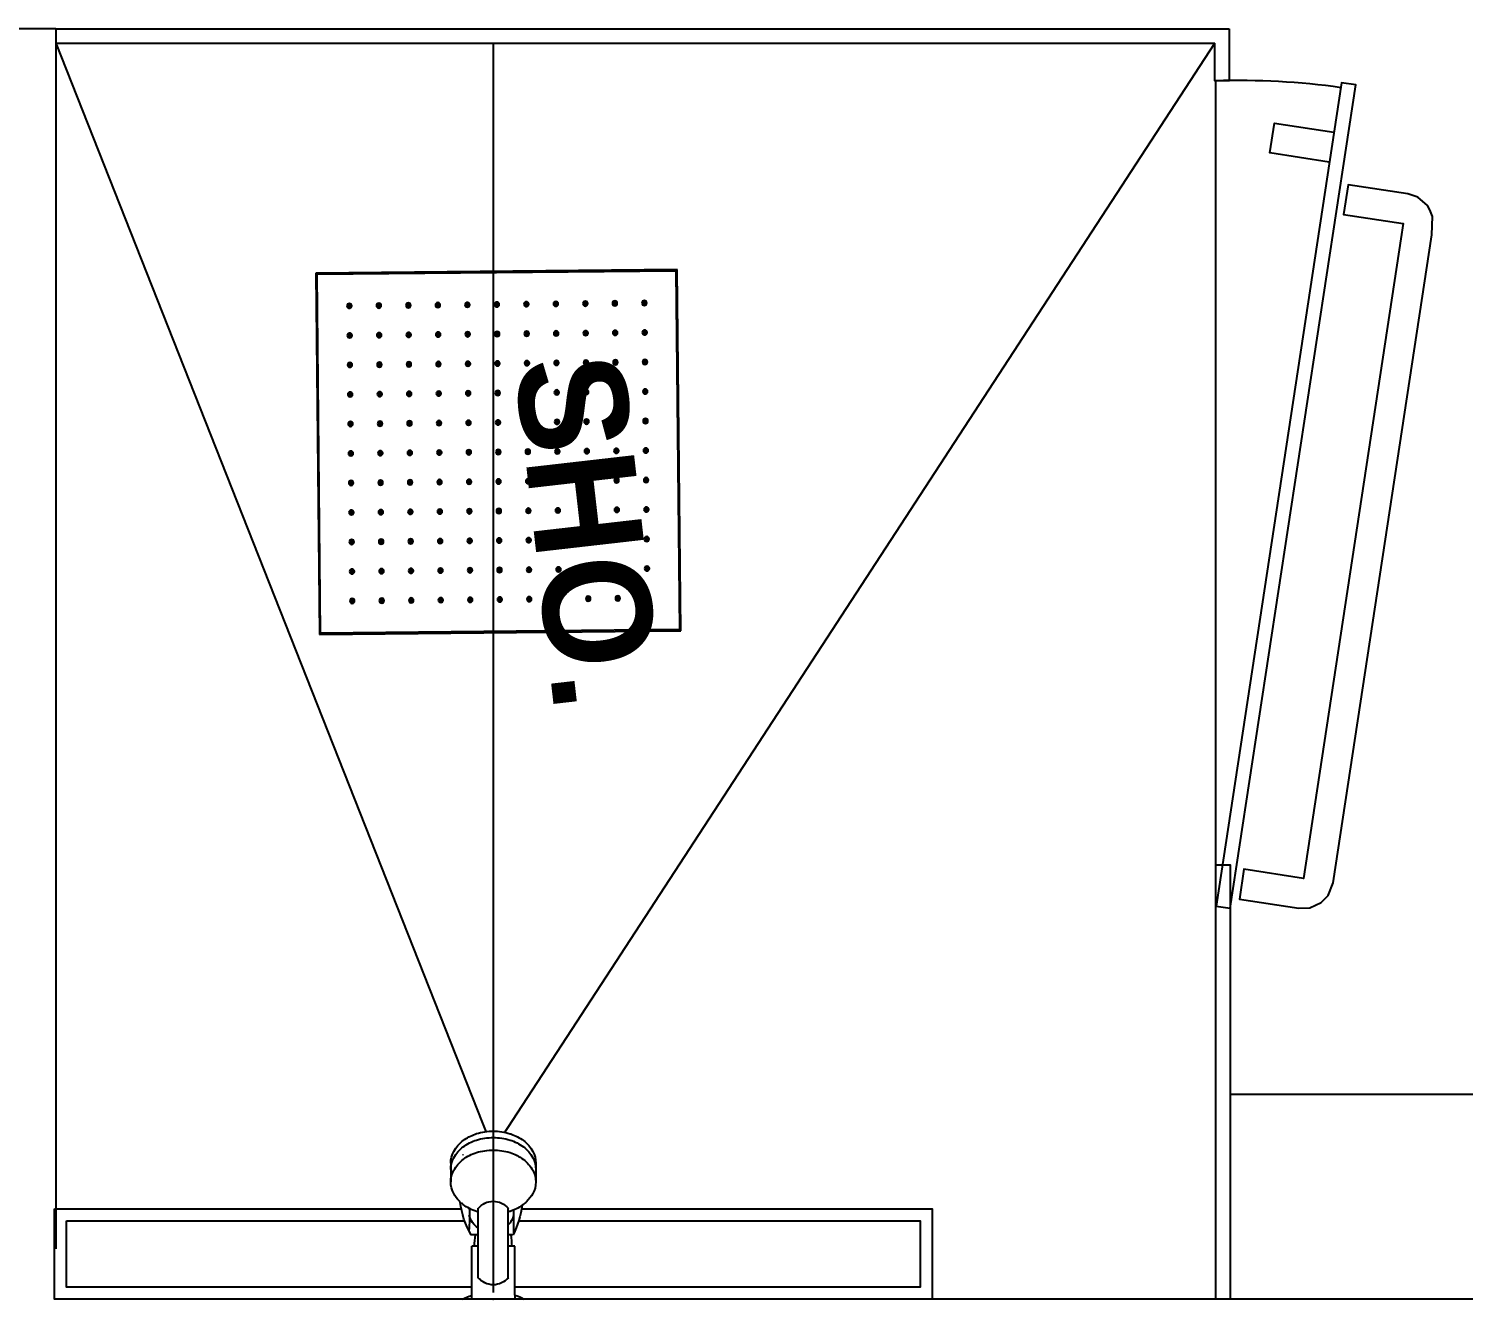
# Model space of a CAD drawing. Extents: x -678889171 to 586587, y -792238163 to 335485.
# Drawn here: x 73617 to 74808, y 79007 to 80062 of the extents above; entities that cross this region are included whole.
import ezdxf
from ezdxf.enums import TextEntityAlignment as Align

# ---------------------------------------------------------------- set-up
doc = ezdxf.new("R2010")
doc.units = 0
doc.header["$MEASUREMENT"] = 0
doc.set_wipeout_variables(frame=1)
for name, color, linetype in [('XR-A-9TH-FLOOR$0$A-SEC-CLAD', 252, 'Continuous'), ('XR-A-type37$0$XR-A-4TH-OLD DESIGN$0$A-FURN-SANT', 252, 'Continuous'), ('XR-A-type37$0$XR-A-4TH-OLD DESIGN$0$A-GLAZ', 252, 'Continuous'), ('XR-A-type37$0$XR-A-4TH-OLD DESIGN$0$A-GLAZ-FULL', 252, 'Continuous'), ('XR-A-type37$0$XR-A-4TH-OLD DESIGN$0$A-WALL', 252, 'Continuous'), ('XR-A-type37$0$XR-A-4TH-OLD DESIGN$0$I-SPCL', 252, 'Continuous'), ('XR-A-type37$0$XR-A-4TH-OLD DESIGN$0$XREF_3BR$0$WC-SERIAL', 252, 'Continuous')]:
    doc.layers.add(name, color=color, linetype=linetype)
doc.styles.add('XR-A-type37$0$XR-A-4TH-OLD DESIGN$0$XREF_1BR$0$KZT', font='')
doc.styles.add('XR-A-type37$0$XR-A-4TH-OLD DESIGN$0$XREF_3BR$0$Standard', font='arial.ttf')
doc.styles.get('XR-A-type37$0$XR-A-4TH-OLD DESIGN$0$XREF_1BR$0$KZT').set_extended_font_data('AvantGarde LT Medium', bold=True)

# ---------------------------------------------------------------- blocks, each defined once
blk = doc.blocks.new('XR-A-type37$0$XR-A-4TH-OLD DESIGN$0$XREF_3BR$0$XREF-1BA$0$11TH FLOOR PLAN EAST TOWER$0$11TH TO 17TH FLOOR PLAN EAST TOWER$0$CEILING SHOWER')
at = {"layer": 'XR-A-type37$0$XR-A-4TH-OLD DESIGN$0$A-FURN-SANT'}
for p, q in [((0, 30), (30, 30)), ((0, 0), (0, 30)), ((0, 30), (0.1, 29.9)), ((0.1, 29.9), (0.1, 0.1)), ((29.9, 29.9), (0.1, 29.9)), ((30, 30), (29.9, 29.9)), ((29.9, 0.1), (29.9, 29.9)), ((30, 30), (30, 0)), ((0.1, 0.1), (0, 0)), ((30, 0), (0, 0)), ((0.1, 0.1), (29.9, 0.1)), ((29.9, 0.1), (30, 0))]:
    blk.add_line(p, q, dxfattribs=at)
for centre, radius in [((2.75, 27.25), 0.2), ((2.75, 27.25), 0.175), ((5.2, 27.25), 0.2), ((5.2, 27.25), 0.175), ((7.65, 27.25), 0.2), ((7.65, 27.25), 0.175), ((10.1, 27.25), 0.2), ((10.1, 27.25), 0.175), ((12.55, 27.25), 0.2), ((12.55, 27.25), 0.175), ((15, 27.25), 0.2), ((15, 27.25), 0.175), ((17.45, 27.25), 0.2), ((17.45, 27.25), 0.175), ((19.9, 27.25), 0.2), ((19.9, 27.25), 0.175), ((22.35, 27.25), 0.2), ((22.35, 27.25), 0.175), ((24.8, 27.25), 0.2), ((24.8, 27.25), 0.175), ((27.25, 27.25), 0.2), ((27.25, 27.25), 0.175), ((2.75, 27.25), 0.125), ((2.75, 27.25), 0.05), ((5.2, 27.25), 0.125), ((5.2, 27.25), 0.05), ((7.65, 27.25), 0.125), ((7.65, 27.25), 0.05), ((10.1, 27.25), 0.125), ((10.1, 27.25), 0.05), ((12.55, 27.25), 0.125), ((12.55, 27.25), 0.05), ((15, 27.25), 0.125), ((15, 27.25), 0.05), ((17.45, 27.25), 0.125), ((17.45, 27.25), 0.05), ((19.9, 27.25), 0.125), ((19.9, 27.25), 0.05), ((22.35, 27.25), 0.125), ((22.35, 27.25), 0.05), ((24.8, 27.25), 0.125), ((24.8, 27.25), 0.05), ((27.25, 27.25), 0.125), ((27.25, 27.25), 0.05), ((2.75, 24.8), 0.2), ((2.75, 24.8), 0.175), ((2.75, 24.8), 0.125), ((2.75, 24.8), 0.05), ((5.2, 24.8), 0.2), ((5.2, 24.8), 0.175), ((5.2, 24.8), 0.125), ((5.2, 24.8), 0.05), ((7.65, 24.8), 0.2), ((7.65, 24.8), 0.175), ((7.65, 24.8), 0.125), ((7.65, 24.8), 0.05), ((10.1, 24.8), 0.2), ((10.1, 24.8), 0.175), ((10.1, 24.8), 0.125), ((10.1, 24.8), 0.05), ((12.55, 24.8), 0.2), ((12.55, 24.8), 0.175), ((12.55, 24.8), 0.125), ((12.55, 24.8), 0.05), ((15, 24.8), 0.2), ((15, 24.8), 0.175), ((15, 24.8), 0.125), ((15, 24.8), 0.05), ((17.45, 24.8), 0.2), ((17.45, 24.8), 0.175), ((17.45, 24.8), 0.125), ((17.45, 24.8), 0.05), ((19.9, 24.8), 0.2), ((19.9, 24.8), 0.175), ((19.9, 24.8), 0.125), ((19.9, 24.8), 0.05), ((22.35, 24.8), 0.2), ((22.35, 24.8), 0.175), ((22.35, 24.8), 0.125), ((22.35, 24.8), 0.05), ((24.8, 24.8), 0.2), ((24.8, 24.8), 0.175), ((24.8, 24.8), 0.125), ((24.8, 24.8), 0.05), ((27.25, 24.8), 0.2), ((27.25, 24.8), 0.175), ((27.25, 24.8), 0.125), ((27.25, 24.8), 0.05), ((2.75, 22.35), 0.2), ((2.75, 22.35), 0.175), ((2.75, 22.35), 0.125), ((2.75, 22.35), 0.05), ((5.2, 22.35), 0.2), ((5.2, 22.35), 0.175), ((5.2, 22.35), 0.125), ((5.2, 22.35), 0.05), ((7.65, 22.35), 0.2), ((7.65, 22.35), 0.175), ((7.65, 22.35), 0.125), ((7.65, 22.35), 0.05), ((10.1, 22.35), 0.2), ((10.1, 22.35), 0.175), ((10.1, 22.35), 0.125), ((10.1, 22.35), 0.05), ((12.55, 22.35), 0.2), ((12.55, 22.35), 0.175), ((12.55, 22.35), 0.125), ((12.55, 22.35), 0.05), ((15, 22.35), 0.2), ((15, 22.35), 0.175), ((15, 22.35), 0.125), ((15, 22.35), 0.05), ((17.45, 22.35), 0.2), ((17.45, 22.35), 0.175), ((17.45, 22.35), 0.125), ((17.45, 22.35), 0.05), ((19.9, 22.35), 0.2), ((19.9, 22.35), 0.175), ((19.9, 22.35), 0.125), ((19.9, 22.35), 0.05), ((22.35, 22.35), 0.2), ((22.35, 22.35), 0.175), ((22.35, 22.35), 0.125), ((22.35, 22.35), 0.05), ((24.8, 22.35), 0.2), ((24.8, 22.35), 0.175), ((24.8, 22.35), 0.125), ((24.8, 22.35), 0.05), ((27.25, 22.35), 0.2), ((27.25, 22.35), 0.175), ((27.25, 22.35), 0.125), ((27.25, 22.35), 0.05), ((2.75, 19.9), 0.2), ((2.75, 19.9), 0.175), ((2.75, 19.9), 0.125), ((2.75, 19.9), 0.05), ((5.2, 19.9), 0.2), ((5.2, 19.9), 0.175), ((5.2, 19.9), 0.125), ((5.2, 19.9), 0.05), ((7.65, 19.9), 0.2), ((7.65, 19.9), 0.175), ((7.65, 19.9), 0.125), ((7.65, 19.9), 0.05), ((10.1, 19.9), 0.2), ((10.1, 19.9), 0.175), ((10.1, 19.9), 0.125), ((10.1, 19.9), 0.05), ((12.55, 19.9), 0.2), ((12.55, 19.9), 0.175), ((12.55, 19.9), 0.125), ((12.55, 19.9), 0.05), ((15, 19.9), 0.2), ((15, 19.9), 0.175), ((15, 19.9), 0.125), ((15, 19.9), 0.05), ((17.45, 19.9), 0.2), ((17.45, 19.9), 0.175), ((17.45, 19.9), 0.125), ((17.45, 19.9), 0.05), ((19.9, 19.9), 0.2), ((19.9, 19.9), 0.175), ((19.9, 19.9), 0.125), ((19.9, 19.9), 0.05), ((22.35, 19.9), 0.2), ((22.35, 19.9), 0.175), ((22.35, 19.9), 0.125), ((22.35, 19.9), 0.05), ((24.8, 19.9), 0.2), ((24.8, 19.9), 0.175), ((24.8, 19.9), 0.125), ((24.8, 19.9), 0.05), ((27.25, 19.9), 0.2), ((27.25, 19.9), 0.175), ((27.25, 19.9), 0.125), ((27.25, 19.9), 0.05), ((2.75, 17.45), 0.2), ((2.75, 17.45), 0.175), ((2.75, 17.45), 0.125), ((2.75, 17.45), 0.05), ((5.2, 17.45), 0.2), ((5.2, 17.45), 0.175), ((5.2, 17.45), 0.125), ((5.2, 17.45), 0.05), ((7.65, 17.45), 0.2), ((7.65, 17.45), 0.175), ((7.65, 17.45), 0.125), ((7.65, 17.45), 0.05), ((10.1, 17.45), 0.2), ((10.1, 17.45), 0.175), ((10.1, 17.45), 0.125), ((10.1, 17.45), 0.05), ((12.55, 17.45), 0.2), ((12.55, 17.45), 0.175), ((12.55, 17.45), 0.125), ((12.55, 17.45), 0.05), ((15, 17.45), 0.2), ((15, 17.45), 0.175), ((15, 17.45), 0.125), ((15, 17.45), 0.05), ((17.45, 17.45), 0.2), ((17.45, 17.45), 0.175), ((17.45, 17.45), 0.125), ((17.45, 17.45), 0.05), ((19.9, 17.45), 0.2), ((19.9, 17.45), 0.175), ((19.9, 17.45), 0.125), ((19.9, 17.45), 0.05), ((22.35, 17.45), 0.2), ((22.35, 17.45), 0.175), ((22.35, 17.45), 0.125), ((22.35, 17.45), 0.05), ((24.8, 17.45), 0.2), ((24.8, 17.45), 0.175), ((24.8, 17.45), 0.125), ((24.8, 17.45), 0.05), ((27.25, 17.45), 0.2), ((27.25, 17.45), 0.175), ((27.25, 17.45), 0.125), ((27.25, 17.45), 0.05), ((2.75, 15), 0.2), ((2.75, 15), 0.175), ((2.75, 15), 0.125), ((2.75, 15), 0.05), ((5.2, 15), 0.2), ((5.2, 15), 0.175), ((5.2, 15), 0.125), ((5.2, 15), 0.05), ((7.65, 15), 0.2), ((7.65, 15), 0.175), ((7.65, 15), 0.125), ((7.65, 15), 0.05), ((10.1, 15), 0.2), ((10.1, 15), 0.175), ((10.1, 15), 0.125), ((10.1, 15), 0.05), ((12.55, 15), 0.2), ((12.55, 15), 0.175), ((12.55, 15), 0.125), ((12.55, 15), 0.05), ((15, 15), 0.2), ((15, 15), 0.175), ((15, 15), 0.125), ((15, 15), 0.05), ((17.45, 15), 0.2), ((17.45, 15), 0.175), ((17.45, 15), 0.125), ((17.45, 15), 0.05), ((19.9, 15), 0.2), ((19.9, 15), 0.175), ((19.9, 15), 0.125), ((19.9, 15), 0.05), ((22.35, 15), 0.2), ((22.35, 15), 0.175), ((22.35, 15), 0.125), ((22.35, 15), 0.05), ((24.8, 15), 0.2), ((24.8, 15), 0.175), ((24.8, 15), 0.125), ((24.8, 15), 0.05), ((27.25, 15), 0.2), ((27.25, 15), 0.175), ((27.25, 15), 0.125), ((27.25, 15), 0.05), ((2.75, 12.55), 0.2), ((2.75, 12.55), 0.175), ((2.75, 12.55), 0.125), ((2.75, 12.55), 0.05), ((5.2, 12.55), 0.2), ((5.2, 12.55), 0.175), ((5.2, 12.55), 0.125), ((5.2, 12.55), 0.05), ((7.65, 12.55), 0.2), ((7.65, 12.55), 0.175), ((7.65, 12.55), 0.125), ((7.65, 12.55), 0.05), ((10.1, 12.55), 0.2), ((10.1, 12.55), 0.175), ((10.1, 12.55), 0.125), ((10.1, 12.55), 0.05), ((12.55, 12.55), 0.2), ((12.55, 12.55), 0.175), ((12.55, 12.55), 0.125), ((12.55, 12.55), 0.05), ((15, 12.55), 0.2), ((15, 12.55), 0.175), ((15, 12.55), 0.125), ((15, 12.55), 0.05), ((17.45, 12.55), 0.2), ((17.45, 12.55), 0.175), ((17.45, 12.55), 0.125), ((17.45, 12.55), 0.05), ((19.9, 12.55), 0.2), ((19.9, 12.55), 0.175), ((19.9, 12.55), 0.125), ((19.9, 12.55), 0.05), ((22.35, 12.55), 0.2), ((22.35, 12.55), 0.175), ((22.35, 12.55), 0.125), ((22.35, 12.55), 0.05), ((24.8, 12.55), 0.2), ((24.8, 12.55), 0.175), ((24.8, 12.55), 0.125), ((24.8, 12.55), 0.05), ((27.25, 12.55), 0.2), ((27.25, 12.55), 0.175), ((27.25, 12.55), 0.125), ((27.25, 12.55), 0.05), ((2.75, 10.1), 0.2), ((2.75, 10.1), 0.175), ((2.75, 10.1), 0.125), ((2.75, 10.1), 0.05), ((5.2, 10.1), 0.2), ((5.2, 10.1), 0.175), ((5.2, 10.1), 0.125), ((5.2, 10.1), 0.05), ((7.65, 10.1), 0.2), ((7.65, 10.1), 0.175), ((7.65, 10.1), 0.125), ((7.65, 10.1), 0.05), ((10.1, 10.1), 0.2), ((10.1, 10.1), 0.175), ((10.1, 10.1), 0.125), ((10.1, 10.1), 0.05), ((12.55, 10.1), 0.2), ((12.55, 10.1), 0.175), ((12.55, 10.1), 0.125), ((12.55, 10.1), 0.05), ((15, 10.1), 0.2), ((15, 10.1), 0.175), ((15, 10.1), 0.125), ((15, 10.1), 0.05), ((17.45, 10.1), 0.2), ((17.45, 10.1), 0.175), ((17.45, 10.1), 0.125), ((17.45, 10.1), 0.05), ((19.9, 10.1), 0.2), ((19.9, 10.1), 0.175), ((19.9, 10.1), 0.125), ((19.9, 10.1), 0.05), ((22.35, 10.1), 0.2), ((22.35, 10.1), 0.175), ((22.35, 10.1), 0.125), ((22.35, 10.1), 0.05), ((24.8, 10.1), 0.2), ((24.8, 10.1), 0.175), ((24.8, 10.1), 0.125), ((24.8, 10.1), 0.05), ((27.25, 10.1), 0.2), ((27.25, 10.1), 0.175), ((27.25, 10.1), 0.125), ((27.25, 10.1), 0.05), ((2.75, 7.65), 0.2), ((2.75, 7.65), 0.175), ((2.75, 7.65), 0.125), ((2.75, 7.65), 0.05), ((5.2, 7.65), 0.2), ((5.2, 7.65), 0.175), ((5.2, 7.65), 0.125), ((5.2, 7.65), 0.05), ((7.65, 7.65), 0.2), ((7.65, 7.65), 0.175), ((7.65, 7.65), 0.125), ((7.65, 7.65), 0.05), ((10.1, 7.65), 0.2), ((10.1, 7.65), 0.175), ((10.1, 7.65), 0.125), ((10.1, 7.65), 0.05), ((12.55, 7.65), 0.2), ((12.55, 7.65), 0.175), ((12.55, 7.65), 0.125), ((12.55, 7.65), 0.05), ((15, 7.65), 0.2), ((15, 7.65), 0.175), ((15, 7.65), 0.125), ((15, 7.65), 0.05), ((17.45, 7.65), 0.2), ((17.45, 7.65), 0.175), ((17.45, 7.65), 0.125), ((17.45, 7.65), 0.05), ((19.9, 7.65), 0.2), ((19.9, 7.65), 0.175), ((19.9, 7.65), 0.125), ((19.9, 7.65), 0.05), ((22.35, 7.65), 0.2), ((22.35, 7.65), 0.175), ((22.35, 7.65), 0.125), ((22.35, 7.65), 0.05), ((24.8, 7.65), 0.2), ((24.8, 7.65), 0.175), ((24.8, 7.65), 0.125), ((24.8, 7.65), 0.05), ((27.25, 7.65), 0.2), ((27.25, 7.65), 0.175), ((27.25, 7.65), 0.125), ((27.25, 7.65), 0.05), ((2.75, 5.2), 0.2), ((2.75, 5.2), 0.175), ((2.75, 5.2), 0.125), ((2.75, 5.2), 0.05), ((5.2, 5.2), 0.2), ((5.2, 5.2), 0.175), ((5.2, 5.2), 0.125), ((5.2, 5.2), 0.05), ((7.65, 5.2), 0.2), ((7.65, 5.2), 0.175), ((7.65, 5.2), 0.125), ((7.65, 5.2), 0.05), ((10.1, 5.2), 0.2), ((10.1, 5.2), 0.175), ((10.1, 5.2), 0.125), ((10.1, 5.2), 0.05), ((12.55, 5.2), 0.2), ((12.55, 5.2), 0.175), ((12.55, 5.2), 0.125), ((12.55, 5.2), 0.05), ((15, 5.2), 0.2), ((15, 5.2), 0.175), ((15, 5.2), 0.125), ((15, 5.2), 0.05), ((17.45, 5.2), 0.2), ((17.45, 5.2), 0.175), ((17.45, 5.2), 0.125), ((17.45, 5.2), 0.05), ((19.9, 5.2), 0.2), ((19.9, 5.2), 0.175), ((19.9, 5.2), 0.125), ((19.9, 5.2), 0.05), ((22.35, 5.2), 0.2), ((22.35, 5.2), 0.175), ((22.35, 5.2), 0.125), ((22.35, 5.2), 0.05), ((24.8, 5.2), 0.2), ((24.8, 5.2), 0.175), ((24.8, 5.2), 0.125), ((24.8, 5.2), 0.05), ((27.25, 5.2), 0.2), ((27.25, 5.2), 0.175), ((27.25, 5.2), 0.125), ((27.25, 5.2), 0.05), ((2.75, 2.75), 0.2), ((2.75, 2.75), 0.175), ((2.75, 2.75), 0.125), ((2.75, 2.75), 0.05), ((5.2, 2.75), 0.2), ((5.2, 2.75), 0.175), ((5.2, 2.75), 0.125), ((5.2, 2.75), 0.05), ((7.65, 2.75), 0.2), ((7.65, 2.75), 0.175), ((7.65, 2.75), 0.125), ((7.65, 2.75), 0.05), ((10.1, 2.75), 0.2), ((10.1, 2.75), 0.175), ((10.1, 2.75), 0.125), ((10.1, 2.75), 0.05), ((12.55, 2.75), 0.2), ((12.55, 2.75), 0.175), ((12.55, 2.75), 0.125), ((12.55, 2.75), 0.05), ((15, 2.75), 0.2), ((15, 2.75), 0.175), ((15, 2.75), 0.125), ((15, 2.75), 0.05), ((17.45, 2.75), 0.2), ((17.45, 2.75), 0.175), ((17.45, 2.75), 0.125), ((17.45, 2.75), 0.05), ((19.9, 2.75), 0.2), ((19.9, 2.75), 0.175), ((19.9, 2.75), 0.125), ((19.9, 2.75), 0.05), ((22.35, 2.75), 0.2), ((22.35, 2.75), 0.175), ((22.35, 2.75), 0.125), ((22.35, 2.75), 0.05), ((24.8, 2.75), 0.2), ((24.8, 2.75), 0.175), ((24.8, 2.75), 0.125), ((24.8, 2.75), 0.05), ((27.25, 2.75), 0.2), ((27.25, 2.75), 0.175), ((27.25, 2.75), 0.125), ((27.25, 2.75), 0.05)]:
    blk.add_circle(centre, radius, dxfattribs=at)
blk = doc.blocks.new('XR-A-type37$0$XR-A-4TH-OLD DESIGN$0$XREF_3BR$0$Ct370p')
at = {"layer": 'XR-A-type37$0$XR-A-4TH-OLD DESIGN$0$XREF_3BR$0$WC-SERIAL', "style": 'XR-A-type37$0$XR-A-4TH-OLD DESIGN$0$XREF_3BR$0$Standard', "flags": 3}
blk.add_attdef('SERIAL', text='', height=0.0236, dxfattribs=at).set_placement((0.0131, 0.0545), align=Align.TOP_CENTER)
blk.add_wipeout([(-0.0284, -0.0817), (-0.0328, -0.0877), (-0.0353, -0.0974), (-0.0351, -0.1), (-0.0353, -0.1131), (-0.0347, -0.1181), (-0.034, -0.1203), (-0.0317, -0.1247), (-0.0305, -0.1264), (-0.0283, -0.1289), (-0.025, -0.1318), (-0.0214, -0.1342), (-0.0173, -0.1363), (-0.007, -0.1391), (0, -0.1396), (0.0056, -0.1393), (0.0139, -0.1375), (0.0202, -0.1349), (0.0223, -0.1337), (0.0257, -0.1313), (0.0275, -0.1297), (0.0294, -0.1278), (0.0318, -0.1246), (0.0328, -0.1228), (0.0339, -0.1205), (0.0347, -0.1181), (0.0351, -0.1163), (0.0352, -0.1149), (0.0353, -0.0988), (0.0352, -0.095), (0.0343, -0.0912), (0.0336, -0.0892), (0.0328, -0.0877), (0.0304, -0.0841), (0.0286, -0.0818), (0.0263, -0.0797), (0.0241, -0.078), (0.0232, -0.073), (0.0221, -0.0684), (0.0212, -0.0654), (0.0202, -0.0623), (0.0191, -0.0595), (0.0164, -0.0535), (0.0148, -0.0535), (0.0157, -0.044), (0.0179, -0.044), (0.0179, -0.0034), (0.0201, -0.0028), (0.0219, -0.0021), (0.0219, -0.0021), (0.024, -0.0011), (0.0256, 0), (-0.0256, 0), (-0.0238, -0.001), (-0.0219, -0.0019), (-0.0206, -0.0024), (-0.0206, -0.0024), (-0.0195, -0.0027), (-0.0179, -0.0031), (-0.0179, -0.044), (-0.0157, -0.044), (-0.0156, -0.0459), (-0.0155, -0.0469), (-0.0153, -0.0487), (-0.0152, -0.0502), (-0.0151, -0.0513), (-0.0148, -0.0535), (-0.0183, -0.0535), (-0.0194, -0.0554), (-0.0208, -0.0581), (-0.0225, -0.0617), (-0.0241, -0.0657), (-0.0249, -0.0682), (-0.0254, -0.0702), (-0.0259, -0.0721), (-0.0263, -0.0738), (-0.0267, -0.0755), (-0.0271, -0.0777), (-0.0272, -0.0789), (-0.0274, -0.0807)]).dxf.layer = 'XR-A-type37$0$XR-A-4TH-OLD DESIGN$0$A-FURN-SANT'
at = {"layer": 'XR-A-type37$0$XR-A-4TH-OLD DESIGN$0$A-FURN-SANT'}
for p, q in [((-0.0179, 0.0001), (-0.0179, -0.0031)), ((0.0179, -0.0034), (0.0179, 0)), ((-0.0179, -0.0031), (-0.0179, -0.044)), ((0.0179, -0.0034), (0.0179, -0.044)), ((-0.0125, -0.0179), (-0.0125, -0.044)), ((0.0125, -0.0179), (0.0125, -0.044)), ((-0.0157, -0.044), (-0.0179, -0.044)), ((-0.0125, -0.044), (-0.0157, -0.044)), ((-0.0125, -0.044), (-0.0125, -0.0449)), ((-0.0125, -0.0449), (-0.0125, -0.0726)), ((0.0157, -0.044), (0.0125, -0.044)), ((0.0125, -0.044), (0.0125, -0.0449)), ((0.0125, -0.0449), (0.0125, -0.0726)), ((0.0179, -0.044), (0.0157, -0.044)), ((-0.0125, -0.0726), (-0.0125, -0.0755)), ((0.0125, -0.0726), (0.0125, -0.0755)), ((-0.0353, -0.1131), (-0.0353, -0.0974)), ((0.0353, -0.1131), (0.0353, -0.0974)), ((-0.025, -0.1197), (-0.025, -0.1203))]:
    blk.add_line(p, q, dxfattribs=at)
for points in [[(-0.0256, 0, 0.077689), (-0.0179, -0.0031)], [(0.0179, -0.0034, 0.114656), (0.0256, 0, -2.040379)], [(-0.0157, -0.044, 0.011754), (-0.0148, -0.0535, 0.871529)], [(0.0157, -0.044, -0.011754), (0.0148, -0.0535, -0.871529)], [(-0.0146, -0.0535), (-0.0183, -0.0535, 0.109472), (-0.0274, -0.0807, 0.086388)], [(-0.0199, -0.0754, 0.02661), (-0.0202, -0.0569, 42.430898)], [(-0.0125, -0.059, 0.178938), (-0.02, -0.0699, -7.981732)], [(-0.0125, -0.0535), (-0.0146, -0.0535, 0.161895)], [(0.0148, -0.0535), (0.0125, -0.0535, 0.161895)], [(0.0164, -0.0535), (0.0148, -0.0535, 0.161895)], [(0.0241, -0.078, 0.079947), (0.0164, -0.0535, -0.237182)], [(0.0169, -0.0741, -0.017041), (0.0168, -0.0551, -135.175436)], [(0.0169, -0.0699, 0.122998), (0.0125, -0.0617, -7.981732)], [(-0.0274, -0.0807, 0.011783), (-0.0284, -0.0817, 0.065531), (-0.0328, -0.0877, 0.126727), (-0.0353, -0.0974, 0.126727)], [(-0.0125, -0.0726, 0.007696), (-0.0139, -0.073, 0.085827), (-0.025, -0.0786, 0.02845), (-0.0274, -0.0807, 0.126727)], [(0.0241, -0.078, 0.078791), (0.0139, -0.073, 0.007696), (0.0125, -0.0726, 0.075508)], [(0.0353, -0.0974, 0.126727), (0.0328, -0.0877, 0.075666), (0.0276, -0.0809, 0.030149), (0.025, -0.0786, 0.006989), (0.0241, -0.078, 0.007696)], [(-0.0353, -0.0974, 0.126727), (-0.0328, -0.1071, 0.106057), (-0.025, -0.1161, 0.085827), (-0.0139, -0.1218, 0.075508), (0, -0.1239, 0.075508), (0.0139, -0.1218, 0.085827), (0.025, -0.1161, 0.106057), (0.0328, -0.1071, 0.126727), (0.0353, -0.0974, 0.126727)], [(0.0353, -0.0988, 0.018272), (0.0353, -0.0974, 0.126727)], [(-0.0353, -0.1078, 0.126727), (-0.0328, -0.1175, 0.106057), (-0.025, -0.1266, 0.085827), (-0.0139, -0.1322, 0.075508), (0, -0.1343, 0.075508), (0.0139, -0.1322, 0.085827), (0.025, -0.1266, 0.106057), (0.0328, -0.1175, 0.126727), (0.0353, -0.1078, 0.126727)], [(-0.0353, -0.1131, 0.126727), (-0.0328, -0.1228, 0.106057), (-0.025, -0.1318, 0.07797), (-0.015, -0.1371, 0.007804), (-0.0139, -0.1375, 0.075508), (0, -0.1396, 0.075508), (0.0139, -0.1375, 0.007804), (0.015, -0.1371, 0.07797), (0.025, -0.1318, 0.106057), (0.0328, -0.1228, 0.126727), (0.0353, -0.1131, 0.126727)]]:
    blk.add_lwpolyline(points, format="xyb", dxfattribs=at)
blk.add_lwpolyline([(0.0256, 0), (-0.0256, 0)], dxfattribs=at)
for centre, start, end in [((0, -0.0282), 39.4183, 140.5817), ((0, -0.0652), 219.4183, 320.5817)]:
    blk.add_arc(centre, 0.0162, start, end, dxfattribs=at)
blk.add_point((0, 0), dxfattribs=at)
blk.add_point((0, 0), dxfattribs=at)
blk = doc.blocks.new('XR-A-type37')
at = {"layer": 'XR-A-type37$0$XR-A-4TH-OLD DESIGN$0$A-FURN-SANT'}
blk.add_line((78595, 65655.1), (77415.2, 65655.1, 0), dxfattribs=at)
at = {"layer": 'XR-A-type37$0$XR-A-4TH-OLD DESIGN$0$A-FURN-SANT', "extrusion": (3.17861e-08, 1.92191e-10, 1), "elevation": 0}
blk.add_lwpolyline([(76440, 66528), (76803.2, 65608.9), (77402.3, 66528)], dxfattribs=at)
at = {"layer": 'XR-A-type37$0$XR-A-4TH-OLD DESIGN$0$A-FURN-SANT', "extrusion": (2.95707e-09, 1.40162e-10, 1), "elevation": 0}
blk.add_lwpolyline([(77497.5, 66429.3), (77448.1, 66436.9), (77451.9, 66461.6), (77501.3, 66454.1)], dxfattribs=at)
blk.add_lwpolyline([(77582.7, 66368.9), (77583.2, 66384), (77581.1, 66389.5), (77578.9, 66393.1), (77571, 66400.1), (77562.6, 66402.9), (77513.2, 66410.5), (77509.4, 66385.8), (77558.8, 66378.2), (77476, 65834.5), (77426.5, 65842), (77422.8, 65817.3), (77472.2, 65809.8), (77481.4, 65810.1), (77490.8, 65814.4), (77496.4, 65820.2), (77500.7, 65830.7)], close=True, dxfattribs=at)
at = {"layer": 'XR-A-type37$0$XR-A-4TH-OLD DESIGN$0$A-FURN-SANT', "extrusion": (2.86979e-08, 1.76548e-10, 1), "elevation": 0}
for points in [[(76438.7, 65560), (77167.7, 65560), (77167.7, 65485), (76438.7, 65485)], [(76448.7, 65550), (77157.7, 65550), (77157.7, 65495), (76448.7, 65495)]]:
    blk.add_lwpolyline(points, close=True, dxfattribs=at)
at = {"layer": 'XR-A-type37$0$XR-A-4TH-OLD DESIGN$0$A-GLAZ'}
for p, q in [((76440, 66540, 0), (77414.3, 66540, 0)), ((76440, 66528, 0), (77402.3, 66528, 0))]:
    blk.add_line(p, q, dxfattribs=at)
at = {"layer": 'XR-A-type37$0$XR-A-4TH-OLD DESIGN$0$A-GLAZ', "extrusion": (2.95419e-09, 1.91581e-10, 1), "elevation": 0}
blk.add_lwpolyline([(77414.3, 66540), (77414.3, 66496.7), (77402.3, 66496.7), (77402.3, 66528)], dxfattribs=at)
at = {"layer": 'XR-A-type37$0$XR-A-4TH-OLD DESIGN$0$A-GLAZ', "extrusion": (2.95707e-09, 1.40162e-10, 1), "elevation": 0}
blk.add_lwpolyline([(77403.4, 65811.5), (77415.2, 65809.7), (77519.4, 66493.3), (77507.6, 66495.1)], close=True, dxfattribs=at)
at = {"layer": 'XR-A-type37$0$XR-A-4TH-OLD DESIGN$0$A-GLAZ', "extrusion": (2.95419e-09, 1.91581e-10, 1), "elevation": 0}
blk.add_lwpolyline([(77415.2, 65485), (77403.2, 65485), (77403.2, 65845.8), (77415.2, 65845.7)], close=True, dxfattribs=at)
at = {"layer": 'XR-A-type37$0$XR-A-4TH-OLD DESIGN$0$A-GLAZ-FULL', "extrusion": (2.95419e-09, -1.91581e-10, 1), "elevation": 0}
blk.add_lwpolyline([(77403.2, 65809.8), (77403.2, 66496.5)], dxfattribs=at)
at = {"layer": 'XR-A-type37$0$XR-A-4TH-OLD DESIGN$0$A-GLAZ-FULL'}
blk.add_arc((77421.5, 65876.2, 0), 620.8, 82.0579, 91.6899, dxfattribs=at)
at = {"layer": 'XR-A-type37$0$XR-A-4TH-OLD DESIGN$0$A-WALL'}
for p, q in [((76440, 66540), (75873, 66540)), ((76440, 66540, 0), (76440, 65526.8, 0))]:
    blk.add_line(p, q, dxfattribs=at)
at = {"layer": 'XR-A-type37$0$XR-A-4TH-OLD DESIGN$0$A-FURN-SANT', "extrusion": (2.88356e-09, 1.91236e-10, 1), "xscale": -9.999998164084374, "yscale": 9.999998164084374, "zscale": 9.999998164084374, "rotation": 90.56215640472644}
blk.add_blockref('XR-A-type37$0$XR-A-4TH-OLD DESIGN$0$XREF_3BR$0$XREF-1BA$0$11TH FLOOR PLAN EAST TOWER$0$11TH TO 17TH FLOOR PLAN EAST TOWER$0$CEILING SHOWER', (76955.9, 66340, 0), dxfattribs=at)
at = {"layer": 'XR-A-type37$0$XR-A-4TH-OLD DESIGN$0$I-SPCL', "extrusion": (2.95702e-09, 1.21012e-10, 1), "insert": (76881.5, 66122.3, 0), "char_height": 90, "attachment_point": 5, "text_direction": (0.113611, -0.993525, 0), "style": 'XR-A-type37$0$XR-A-4TH-OLD DESIGN$0$XREF_1BR$0$KZT'}
blk.add_mtext_dynamic_manual_height_columns('SHO.', width=201.122, gutter_width=905.9, heights=[0], dxfattribs=at)
at = {"layer": 'XR-A-type37$0$XR-A-4TH-OLD DESIGN$0$A-FURN-SANT', "extrusion": (3.49449e-08, 1.76799e-10, 1), "xscale": -1000.000000000001, "yscale": 1000.000000000002, "zscale": 1000.000000000001, "rotation": 179.9893407353871}
blk.add_blockref('XR-A-type37$0$XR-A-4TH-OLD DESIGN$0$XREF_3BR$0$Ct370p', (76803.2, 65485, 0), dxfattribs=at)
at = {"layer": 'XR-A-type37$0$XR-A-4TH-OLD DESIGN$0$A-FURN-SANT', "extrusion": (2.88319e-08, 5.05995e-13, 1)}
blk.add_line((76803.2, 66528, 0), (76803.2, 65490.5, 0), dxfattribs=at)
at = {"layer": 'XR-A-type37$0$XR-A-4TH-OLD DESIGN$0$A-WALL'}
blk.add_line((77990, 65485), (76440, 65485), dxfattribs=at)

msp = doc.modelspace()

# ---------------------------------------------------------------- block references
at = {"layer": 'XR-A-9TH-FLOOR$0$A-SEC-CLAD'}
msp.add_blockref('XR-A-type37', (-2800.4, 13522.1), dxfattribs=at)

doc.saveas('drawing.dxf')
